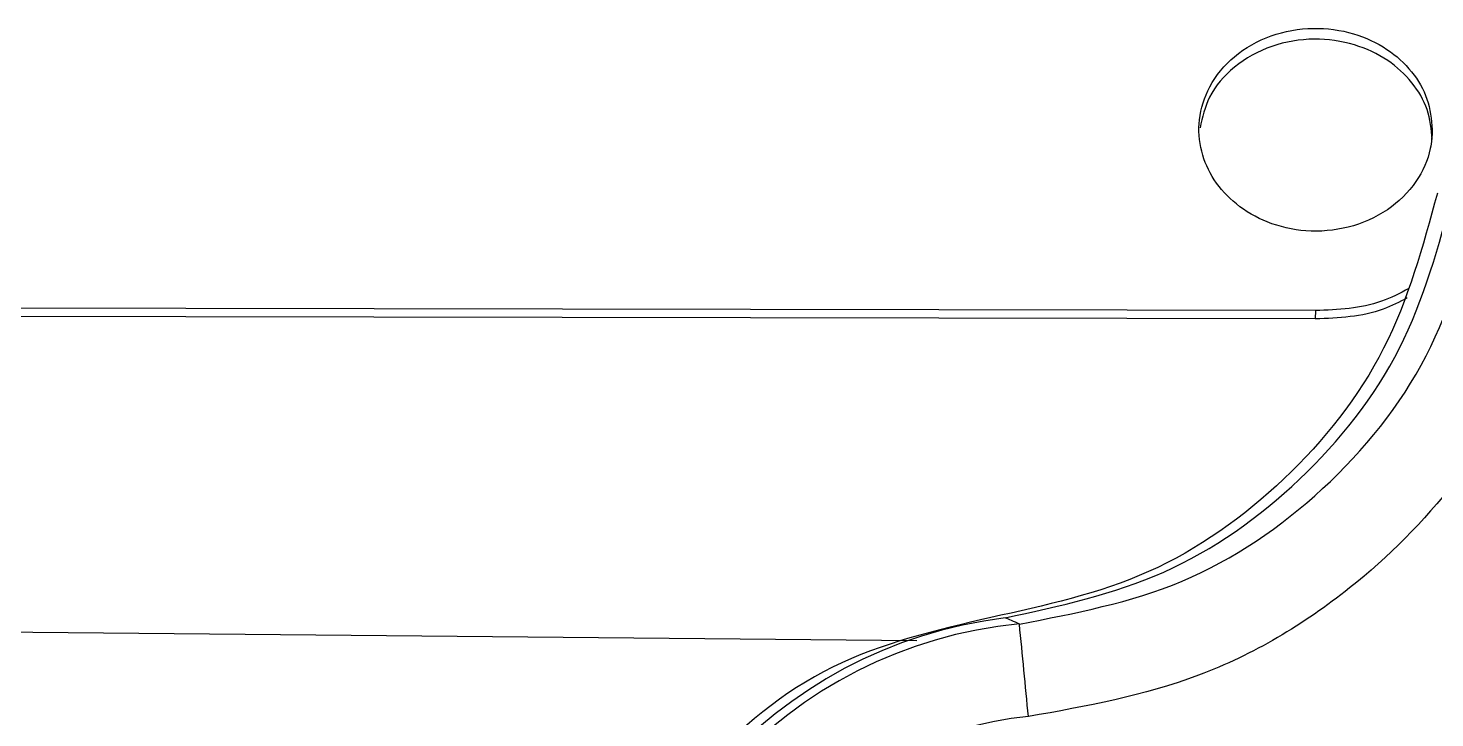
# Model space of a CAD drawing. Header units: millimetres. Extents: x 2104 to 4053, y 855 to 2233.
# Drawn here: x 2524.86 to 2551.98, y 2041.91 to 2055.21 of the extents above; entities that cross this region are included whole.
import ezdxf

# ---------------------------------------------------------------- set-up
doc = ezdxf.new("R2010")
doc.units = ezdxf.units.MM

msp = doc.modelspace()

# ---------------------------------------------------------------- linework, layer by layer
at = {"color": 7, "linetype": 'Continuous', "lineweight": 25}
for p, q in [((2549.675, 2049.762), (2512.675, 2049.83)), ((2549.675, 2049.762), (2549.673, 2049.602)), ((2549.673, 2049.602), (2512.673, 2049.67)), ((2541.987, 2043.393), (2511.535, 2043.677))]:
    msp.add_line(p, q, dxfattribs=at)
for centre, radius, start, end in [((2544.776, 2035.011), 8.89, 96.9898, 263.1569), ((2544.794, 2035.044), 8.712, 95.4458, 264.7009), ((2314.496, 2020.479), 230.644, 5.33659, 5.78237), ((2544.797, 2035.049), 6.912, 95.4458, 264.7009)]:
    msp.add_arc(centre, radius, start, end, dxfattribs=at)
for points, knots in [([(2551.929, 2053.254), (2551.909, 2053.454), (2551.868, 2053.854), (2551.547, 2054.396), (2551.059, 2054.841), (2550.4, 2055.144), (2549.619, 2055.25), (2548.806, 2055.106), (2548.094, 2054.709), (2547.608, 2054.123), (2547.401, 2053.467), (2547.447, 2052.833), (2547.701, 2052.263), (2548.142, 2051.783), (2548.755, 2051.43), (2549.507, 2051.26), (2550.323, 2051.33), (2551.08, 2051.662), (2551.637, 2052.208), (2551.898, 2052.78), (2551.921, 2053.132), (2551.929, 2053.254)], [0, 0, 0, 0, 0.046279, 0.092724, 0.141724, 0.195202, 0.253702, 0.315281, 0.376932, 0.43439, 0.485836, 0.533043, 0.57924, 0.627325, 0.679266, 0.736373, 0.797512, 0.859391, 0.918431, 0.971633, 1, 1, 1, 1]), ([(2551.928, 2053.062), (2551.908, 2053.259), (2551.868, 2053.652), (2551.552, 2054.186), (2551.071, 2054.626), (2550.417, 2054.93), (2549.637, 2055.041), (2548.816, 2054.903), (2548.101, 2054.508), (2547.6, 2053.938), (2547.497, 2053.491), (2547.45, 2053.289)], [0, 0, 0, 0, 0.094563, 0.1894808, 0.2900447, 0.4006201, 0.5223888, 0.6514451, 0.7808344, 0.9007351, 1, 1, 1, 1]), ([(2543.694, 2043.836), (2544.74, 2044.063), (2546.828, 2044.518), (2549.474, 2046.4), (2551.492, 2048.948), (2552.054, 2051.014), (2552.335, 2052.049)], [0, 0, 0, 0, 0.250065, 0.499446, 0.749386, 1, 1, 1, 1]), ([(2543.967, 2043.716), (2545.04, 2043.922), (2547.184, 2044.334), (2549.923, 2046.211), (2552.013, 2048.795), (2552.59, 2050.905), (2552.879, 2051.96)], [0, 0, 0, 0, 0.2498556, 0.4996698, 0.7497111, 1, 1, 1, 1]), ([(2554.653, 2051.659), (2554.422, 2050.725), (2553.959, 2048.86), (2552.437, 2046.376), (2550.293, 2044.211), (2547.482, 2042.532), (2545.256, 2042.131), (2544.141, 2041.93)], [0, 0, 0, 0, 0.187281, 0.373678, 0.560798, 0.779955, 1, 1, 1, 1]), ([(2551.447, 2050.009), (2551.295, 2049.93), (2550.75, 2049.647), (2550.124, 2049.621), (2549.673, 2049.602)], [0, 0, 0, 0, 0.279986, 1, 1, 1, 1]), ([(2551.479, 2050.188), (2551.305, 2050.097), (2550.749, 2049.809), (2550.112, 2049.781), (2549.675, 2049.762)], [0, 0, 0, 0, 0.313137, 1, 1, 1, 1]), ([(2543.967, 2043.716), (2543.917, 2043.739), (2543.826, 2043.78), (2543.735, 2043.819), (2543.694, 2043.836)], [0, 0, 0, 0, 0.56, 1, 1, 1, 1])]:
    msp.add_open_spline(points, degree=3, knots=knots, dxfattribs=at)
for points in [[(2552.026, 2052.027), (2551.746, 2050.999), (2551.184, 2048.944), (2549.172, 2046.409), (2546.538, 2044.528), (2544.457, 2044.071), (2543.417, 2043.842)], [(2543.417, 2043.842), (2542.368, 2043.598), (2540.269, 2043.108), (2537.708, 2041.024), (2536.015, 2038.245), (2535.423, 2035.028), (2536.003, 2031.809), (2537.685, 2029.024), (2540.239, 2026.93), (2542.335, 2026.432), (2543.384, 2026.184)]]:
    msp.add_open_spline(points, degree=3, dxfattribs=at)

doc.saveas('drawing.dxf')
